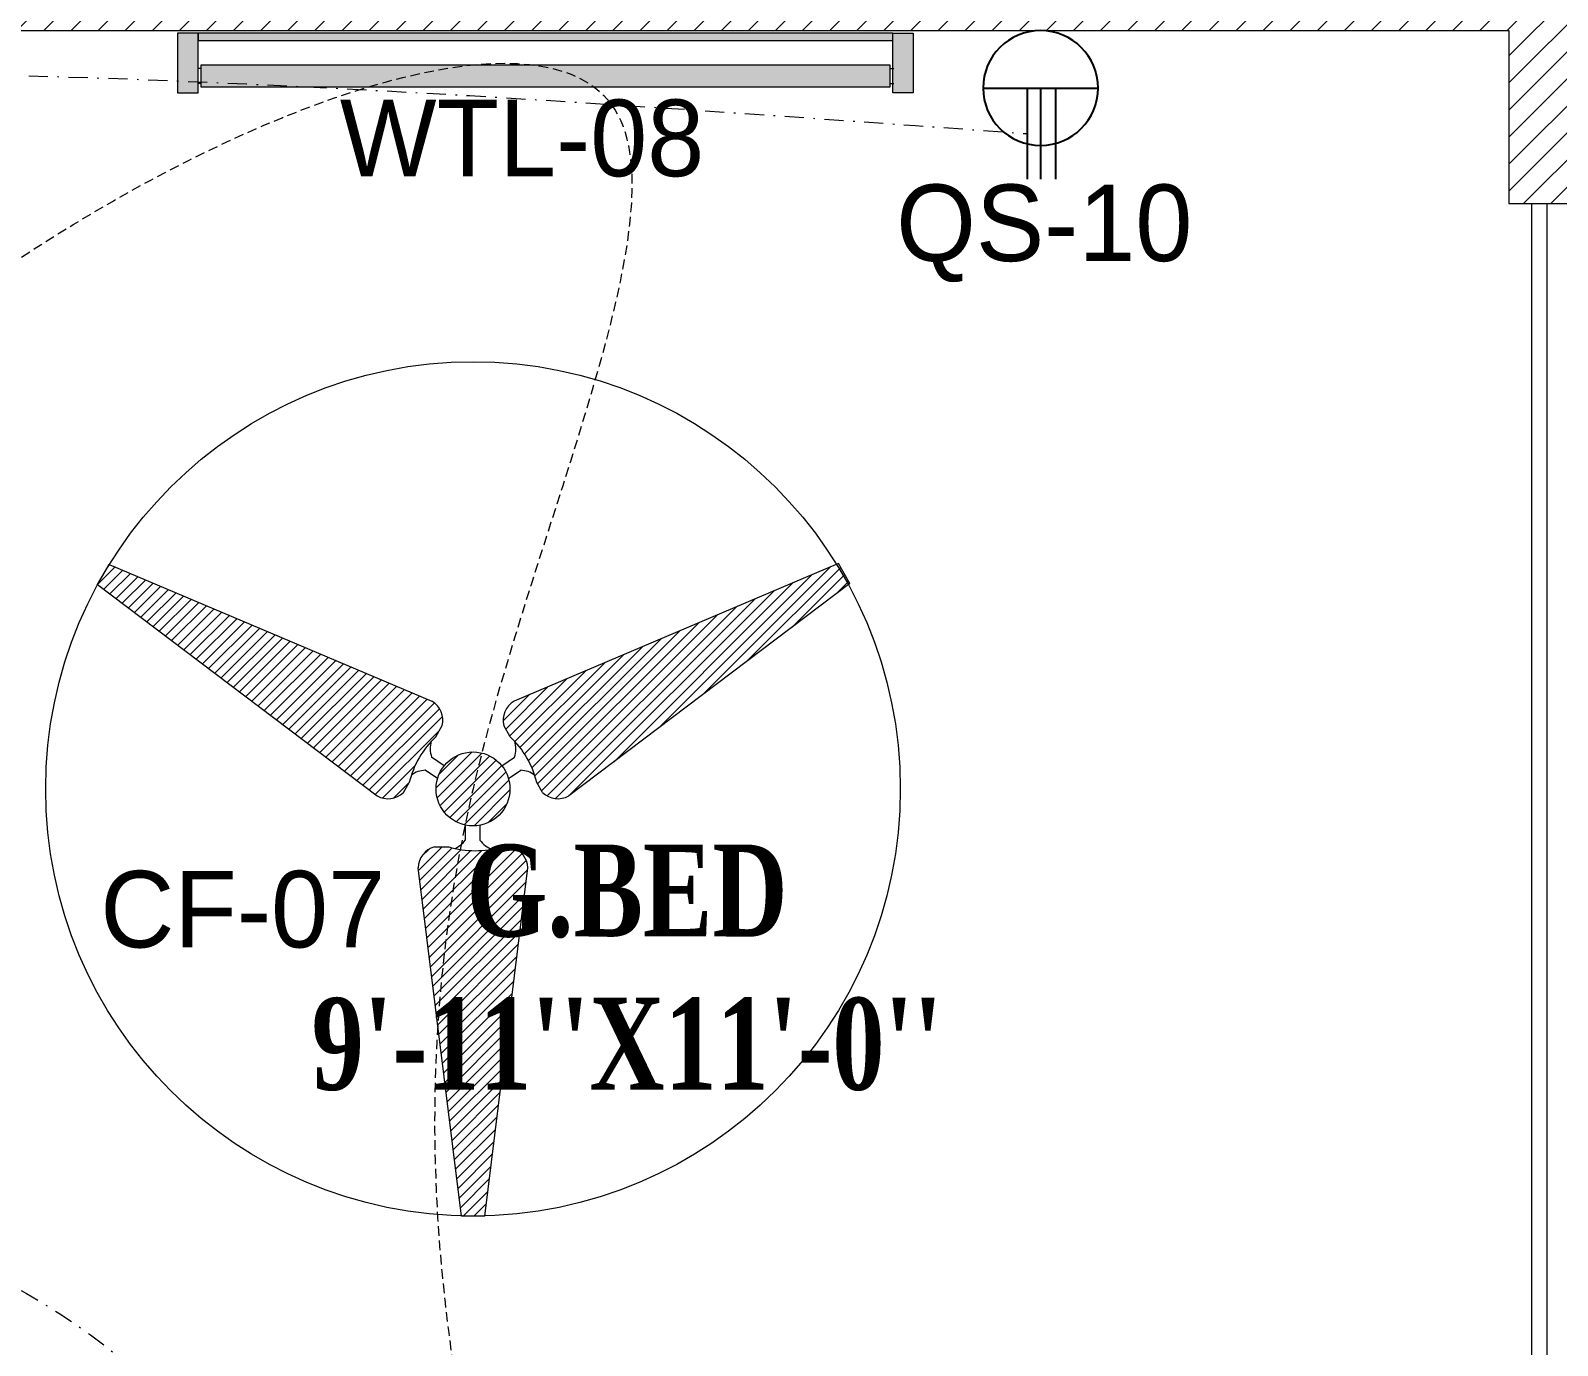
# Model space of a CAD drawing. Header units: inches. Extents: x 109699 to 44449955, y -10987 to 15824140.
# Drawn here: x 196584.7 to 196684.4, y -3849.7 to -3763.8 of the extents above; entities that cross this region are included whole.
import ezdxf

# ---------------------------------------------------------------- set-up
doc = ezdxf.new("R2010")
doc.units = ezdxf.units.IN
doc.header["$LTSCALE"] = 5
doc.header["$MEASUREMENT"] = 0
for name, pattern in [('DASHDOT', [1, 0.5, -0.25, 0, -0.25]), ('DASHED2', [0.375, 0.25, -0.125]), ('HIDDEN', [0.375, 0.25, -0.125])]:
    doc.linetypes.add(name, pattern=pattern)
doc.layers.get('0').update_dxf_attribs({"color": 123})
for name, color, linetype, lineweight in [('AC In', 244, 'DASHED2', 30), ('door', 8, 'Continuous', 9), ('E-CF-Ceiling-Fan', 30, 'Continuous', 13), ('E-Con-Point', 5, 'DASHED2', 13), ('E-QS-Socket-15A', 1, 'Continuous', 9), ('E-WTL-Wall-Tube-Light', 6, 'Continuous', 15), ('glass', 140, 'Continuous', 18), ('ha', 252, 'Continuous', 5), ('SB', 1, 'DASHDOT', 20), ('WALL-1', 8, 'Continuous', 9)]:
    doc.layers.add(name, color=color, linetype=linetype, lineweight=lineweight)
doc.layers.add('FURNITUR', color=7, linetype='Continuous', lineweight=5, true_color=0xe8e8e8)
doc.layers.add('T', color=8, linetype='Continuous')
doc.styles.get("Standard").update_dxf_attribs({"font": 'times.ttf'})
doc.styles.add('style2', font='ARIALN.TTF', dxfattribs={"width": 0.75, "height": 3})

# ---------------------------------------------------------------- blocks, each defined once
blk = doc.blocks.new('Door-40')
at = {"layer": 'door', "ltscale": 0.5}
for p, q in [((0, 40), (5, 40)), ((0, 40), (0, 37.75)), ((5, 40), (5, 38.24999999999636)), ((3.75, 38.24999999999636), (3.75, 37.75000000000364)), ((3.75, 38.24999999999636), (5, 38.24999999999636)), ((0, 37.75), (3.75, 37.75000000000364)), ((0, 0), (0, 2.25)), ((0, 2.25), (3.75, 2.249999999996362)), ((3.75, 1.750000000003638), (3.75, 2.249999999996362)), ((5.135000000002037, 2.913192669428099), (5.145000000004075, 2.913192669428099)), ((5.135000000002037, 1.885000000002037), (5.135000000002037, 2.913192669428099)), ((3.75, 1.750000000003638), (5, 1.750000000003638)), ((4.010000000002037, 1.760000000002037), (4.010000000002037, 1.75)), ((5.010000000002037, 1.760000000002037), (4.010000000002037, 1.760000000002037)), ((5, 1.750000000003638), (5.010400642058812, 1.750000000007276)), ((5, 0), (5, 1.750000000003638)), ((5.145000000004075, 1.895000000000437), (5.145000000004075, 1.884599357945262)), ((0, 0), (5, 0)), ((0, 0), (5, 0))]:
    blk.add_line(p, q, dxfattribs=at)
blk.add_lwpolyline([(41.625, 3.145000000000437), (5.145000000004075, 3.145000000000437), (5.145000000004075, 1.895000000000437), (41.625, 1.895000000000437)], close=True, dxfattribs=at)
blk.add_circle((5.135000000002037, 1.760000000002037), 0.1249999999999983, dxfattribs=at)
at = {"layer": 'door', "linetype": 'HIDDEN', "ltscale": 0.5}
blk.add_arc((5.156161382139544, 1.755015969829401), 36.49531813451388, 2.182731632980644, 90.24516611661387, dxfattribs=at)
blk = doc.blocks.new('1')
at = {"layer": 'E-CF-Ceiling-Fan', "linetype": 'ByBlock', "ltscale": 0.5}
h = blk.add_hatch(dxfattribs=at)
h.set_pattern_fill('ANSI31', color=256, scale=10)
h.set_pattern_definition([(45, (0, 0), (-0.8838834764831843, 0.8838834764831844), [])])
edge = h.paths.add_edge_path()
edge.add_line((209066.544903523, -13067.11685315647), (209064.6438415694, -13070.41407147769))
edge.add_line((209064.6438415694, -13070.41407147769), (209110.249472843, -13104.88204089217))
edge.add_ellipse((209112.0161950886, -13101.65334947437), major_axis=(2.602475337466696, 2.602475337466696), ratio=0.9999999999999906, start_angle=196.3127629962977, end_angle=268.2872464290007)
edge.add_line((209114.5397230216, -13104.33244681023), (209115.4849750511, -13102.69748638713))
edge.add_ellipse((209130.2442591997, -13106.24386666673), major_axis=(10.7334356491749, 10.7334356491749), ratio=0.9999999999981393, start_angle=88.44228272541869, end_angle=121.48902709430789, ccw=False)
edge.add_line((209119.806567247, -13095.22262044099), (209120.8528262952, -13093.41295266685))
edge.add_ellipse((209117.2719126632, -13092.56276837834), major_axis=(2.602475337466932, 2.602475337466932), ratio=0.9999999999995292, start_angle=301.6440633906456, end_angle=373.6185468234727)
edge.add_line((209119.1884486464, -13089.4206917419), (209066.544903523, -13067.11685315647))
edge = h.paths.add_edge_path()
edge.add_ellipse((209131.089283705, -13116.74145270932), major_axis=(2.633110768784475, 2.633110768784475), ratio=0.9999999999997597, start_angle=316.8297377331859, end_angle=387.8389618723904)
edge.add_line((209132.1880164829, -13113.18345735742), (209130.5488454061, -13113.22495130345))
edge.add_ellipse((209126.3035237661, -13098.2962790596), major_axis=(-10.97469841933177, 10.97469841933177), ratio=0.9999999999999191, start_angle=145.1951729281282, end_angle=150.8743574177565, ccw=False)
edge.add_ellipse((209126.3035237661, -13098.2962790596), major_axis=(-10.97469841933177, 10.97469841933177), ratio=0.9999999999999191, start_angle=122.4336804261327, end_angle=145.1951729281282, ccw=False)
edge.add_ellipse((209126.3035237661, -13098.2962790596), major_axis=(-10.97469841933177, 10.97469841933177), ratio=0.9999999999999191, start_angle=118.5749297277244, end_angle=122.4336804261327, ccw=False)
edge.add_line((209121.9149097344, -13113.18345735741), (209119.5749032555, -13113.18345735741))
edge.add_ellipse((209120.6314155011, -13116.70924926331), major_axis=(2.602635845509655, 2.602635845509654), ratio=0.9999999999987026, start_angle=61.6809744807266, end_angle=133.6503259141647)
edge.add_line((209116.9517537436, -13116.62255417043), (209123.9933819142, -13173.42733947012))
edge.add_line((209123.9933819142, -13173.42733947012), (209127.784032512, -13173.43690240765))
edge.add_line((209127.784032512, -13173.43690240765), (209134.8111659948, -13116.62255417052))
h.paths.add_polyline_path([(209119.8508739552, -13103.74154532349, 1), (209131.9120457831, -13103.74154532349, 1)])
edge = h.paths.add_edge_path()
edge.add_line((209187.3717421067, -13070.20410122277), (209185.4890127634, -13066.97304093389))
edge.add_line((209185.4890127634, -13066.97304093389), (209132.574471092, -13089.4206917419))
edge.add_ellipse((209134.4910070752, -13092.56276837834), major_axis=(-2.602475337469112, 2.602475337469112), ratio=0.9999999999994945, start_angle=-13.61854682341294, end_angle=58.35593660933898)
edge.add_line((209130.9100934432, -13093.41295266685), (209131.9563524914, -13095.22262044099))
edge.add_ellipse((209121.5186605386, -13106.24386666673), major_axis=(10.73343564915542, 10.73343564915542), ratio=0.999999999999095, start_angle=328.5109729056215, end_angle=361.55771727458557, ccw=False)
edge.add_line((209136.2779446873, -13102.69748638713), (209137.2231967167, -13104.33244681019))
edge.add_ellipse((209139.7467246498, -13101.65334947437), major_axis=(-2.602475337469201, 2.602475337469201), ratio=0.9999999999990601, start_angle=91.71275357099776, end_angle=163.2982999863874)
edge.add_line((209141.4914892536, -13104.89395933078), (209187.3717421067, -13070.20410122277))
at = {"layer": 'E-CF-Ceiling-Fan', "ltscale": 10}
for p, q in [((209064.6438415694, -13070.41407147769), (209066.544903523, -13067.11685315647)), ((209066.544903523, -13067.11685315647), (209119.1884486464, -13089.42069174189)), ((209185.4947354289, -13066.97061323832), (209132.574471092, -13089.42069174189)), ((209187.3717421067, -13070.20410122277), (209185.4890127634, -13066.97304093388)), ((209064.6438415694, -13070.41407147769), (209110.249472843, -13104.88204089212)), ((209187.3717421067, -13070.20410122277), (209141.4914892536, -13104.8939593308)), ((209119.8065672471, -13095.2226204409), (209120.8528262952, -13093.41295266684)), ((209131.9563524913, -13095.2226204409), (209130.9100934432, -13093.41295266684)), ((209120.0894197592, -13102.06218894969), (209118.0923406337, -13100.70875594979)), ((209121.1873655701, -13099.95559165538), (209119.1343670181, -13098.56426171081)), ((209130.5755541683, -13099.95559165538), (209132.6285527202, -13098.56426171081)), ((209131.6734999792, -13102.06218894969), (209133.6705791047, -13100.70875594979)), ((209114.5397230216, -13104.33244681025), (209115.484975051, -13102.69748638717)), ((209137.2231967167, -13104.33244681025), (209136.2779446873, -13102.69748638717)), ((209124.6292368371, -13109.64068966342), (209124.6292368371, -13112.08558296959)), ((209126.9897148455, -13109.6694233058), (209126.9897148455, -13112.08558296959)), ((209119.5749032554, -13113.18345735741), (209121.9149097344, -13113.18345735741)), ((209130.5488454059, -13113.22495130345), (209132.1880164829, -13113.18345735741)), ((209123.9933819142, -13173.42733947012), (209116.9517537436, -13116.62255417042)), ((209127.784032512, -13173.43690240765), (209134.8111659948, -13116.62255417039)), ((209127.784032512, -13173.43690240765), (209123.9933819142, -13173.42733947012))]:
    blk.add_line(p, q, dxfattribs=at)
for radius in [69.69809221428028, 6.030585913961706]:
    blk.add_circle((209125.8814598692, -13103.74154532349), radius, dxfattribs=at)
for centre, major_axis, ratio, start_param, end_param in [((209117.2719126632, -13092.56276837834), (2.602475337466931, 2.602475337466931), 0.9999999999995293, 5.264682075261256, 6.520873788586199), ((209134.4910070752, -13092.56276837834), (-2.602475337469112, 2.602475337469112), 0.9999999999994945, -0.2376884814055706, 1.018503231918061), ((209130.2442591997, -13106.24386666673), (10.7334356491749, 10.7334356491749), 0.9999999999981393, 1.543609031538261, 2.120383527840273), ((209121.5186605386, -13106.24386666673), (10.73343564915542, 10.73343564915542), 0.999999999999095, 5.733598106132978, 6.310372602436297), ((209122.7572162564, -13097.18760929776), (-2.740456939066795, 2.740456939066795), 0.9999999999999716, 0.4622372466417044, 1.148537865656782), ((209129.0057034835, -13097.18760929378), (-2.740456939069299, 2.740456939069299), 0.9999999999990347, 3.56385111362636, 4.25015173105463), ((209118.1560665238, -13104.58382336606), (2.740456939070688, 2.740456939070688), 0.9999999999982624, 0.801841786050358, 1.428905426830904), ((209133.6068532084, -13104.58382336598), (-2.740456939075534, 2.740456939075535), 0.999999999998016, -1.428905429243861, -0.8018417876198008), ((209112.0161950886, -13101.65334947437), (2.602475337466696, 2.602475337466696), 0.9999999999999905, 3.426304077972683, 4.682495791295461), ((209139.7467246498, -13101.65334947437), (-2.602475337469201, 2.602475337469201), 0.9999999999990602, 1.600689515884098, 2.85688122920773), ((209120.6314155011, -13116.70924926331), (2.602635845509655, 2.602635845509654), 0.9999999999987026, 1.076536090527279, 2.332638233565674), ((209126.3035237661, -13098.2962790596), (-10.97469841933177, 10.97469841933177), 0.999999999999919, 2.069522934069694, 2.63325429377058), ((209121.4571744064, -13109.85887499457), (-2.740456939059593, 2.740456939059593), 0.9999999999952948, 2.745104486731238, 3.314940694839574), ((209130.1617772753, -13109.85887499338), (2.740456939059473, 2.740456939059473), 0.9999999999984862, 2.968244612714574, 3.636223092052213), ((209131.089283705, -13116.74145270932), (2.633110768784475, 2.633110768784475), 0.9999999999997595, 5.52972209167421, 6.769066852189965)]:
    blk.add_ellipse(centre, major_axis=major_axis, ratio=ratio, start_param=start_param, end_param=end_param, dxfattribs=at)
blk = doc.blocks.new('A$C63C712C3')
at = {"linetype": 'ByBlock', "ltscale": 0.5}
h = blk.add_hatch(color=256, dxfattribs=at)
h.dxf.hatch_style = 1
h.paths.add_polyline_path([(35.45815903441689, 102.6004051111813), (7.051254215184599e-05, 102.6004051111813), (7.051254215184599e-05, -1.4210854715202e-14), (35.45815903441689, 0)])
h.paths.add_polyline_path([(1235.458159034402, 102.6004051111813), (35.45815903441689, 102.6004051111813), (35.45815903441689, 90.19858873463818), (1235.458159034402, 90.19858873463818)])
h.paths.add_polyline_path([(1270.916247556277, 102.6004051111813), (1235.458159034402, 102.6004051111813), (1235.458159034402, -1.4210854715202e-14), (1270.916247556277, 0)])
h = blk.add_hatch(color=256, dxfattribs=at)
h.dxf.hatch_style = 1
h.set_gradient(color1=(255, 255, 0), rotation=269, name='CYLINDER')
h.paths.add_polyline_path([(1230.609335631336, 47.55507706388016), (39.80634735536296, 47.55507706388016), (39.80634735536296, 10.14120857274975), (1230.609335631336, 10.14120857274975)])
at = {"ltscale": 2}
for p, q in [((39.80314903250837, 42.02165198561852), (33.8373914979602, 42.02165198561852)), ((1230.612533954176, 42.02165198561852), (1236.578291488724, 42.02165198561852)), ((39.80314903250837, 15.93327464433969), (33.8373914979602, 15.93327464433969)), ((1230.612533954176, 15.93327464433969), (1236.578291488724, 15.93327464433969))]:
    blk.add_line(p, q, dxfattribs=at)
for points in [[(35.45815903441689, 102.6004051111813), (7.051254215184599e-05, 102.6004051111813), (7.051254215184599e-05, 0), (35.45815903441689, 0)], [(35.45815903441689, 102.6004051111813), (1235.458159034402, 102.6004051111813), (1235.458159034402, 90.19858873463818), (35.45815903441689, 90.19858873463818)], [(1235.458159034402, 102.6004051111813), (1270.916247556277, 102.6004051111813), (1270.916247556277, 0), (1235.458159034402, 0)], [(39.80634735536296, 47.55507706388016), (1230.609335631336, 47.55507706388016), (1230.609335631336, 10.14120857274975), (39.80634735536296, 10.14120857274975)]]:
    blk.add_lwpolyline(points, close=True, dxfattribs=at)
blk = doc.blocks.new('A$C7D2A24B3')
at = {"lineweight": 25}
for p, q in [((9.859886922386067, 11.01563311865903), (9.859886922386067, 3.514223118658265)), ((9.859886922386067, 8.143706464579736), (15.8195753665932, 8.143706464579736)), ((9.859886922386067, 7.268951136147734), (15.8195753665932, 7.268951136147734)), ((9.859886922386067, 6.288951136148171), (15.8195753665932, 6.288951136148171))]:
    blk.add_line(p, q, dxfattribs=at)
blk.add_circle((9.85988692238243, 7.264928118658645), 3.750704999999999, dxfattribs=at)

msp = doc.modelspace()

# ---------------------------------------------------------------- hatches: boundary and pattern name
at = {"layer": 'ha'}
h = msp.add_hatch(dxfattribs=at)
h.set_pattern_fill('ANSI31', scale=10, angle=-7.63333123551244e-14, style=0)
h.set_pattern_definition([(44.99999999999989, (142732.3835256985, 2531118.532197352), (-0.8838834764831833, 0.8838834764831855), [])])
h.paths.add_polyline_path([(196721.1912594374, -3758.839964344659), (196669.0183648828, -3758.839964344659), (196669.0183648828, -3744.923741294564), (196664.0183648828, -3744.923741294564), (196664.0183648828, -3758.839964344659), (196532.0191680452, -3758.839964344659), (196532.0191680452, -3675.007518244003), (196527.0191680452, -3675.007518244003), (196527.0191680452, -3758.839964344659), (196295.8473409007, -3758.839964345125), (196295.8473409007, -3755.847763503929), (196290.8470773022, -3755.847763503929), (196290.8467237212, -3771.84035897118), (196295.8466929922, -3771.84035897118), (196295.8466929922, -3763.839732098886), (196544.6804083691, -3763.839732098886), (196544.6804083691, -3841.423217861475), (196549.67976046, -3841.423259611734), (196549.6804083691, -3763.839964345125), (196681.1912594375, -3763.839964344659), (196681.1912594375, -3773.522328721387), (196681.1912594375, -3775.131852819612), (196686.1912594375, -3775.131852819612), (196686.1914085268, -3768.839733289349), (196721.1912594374, -3768.840195399969)])

# ---------------------------------------------------------------- linework, layer by layer
at = {"layer": 'AC In', "ltscale": 4}
msp.add_spline([(196307.8297171502, -3767.217604157297, 1.34720101745143), (196470.8971407607, -3800.853481064452), (196568.8501602315, -4023.805578286749), (196723.72265625, -4081.58984375, 0.2632158499592581), (196738.9502727254, -4085.077353768883, 0.2636725316083707), (196747.53515625, -4085.418729287976, -0.02144757909902495), (196752.3494874279, -4077.035875046248, 0.2632158499592663)], degree=3, dxfattribs=at)
at = {"layer": 'E-Con-Point', "ltscale": 0.5}
for points in [[(196556.8884098899, -3834.214793386677, 0.5581817325667089), (196553.4309529367, -3823.053529050547, 0.9946472506889508), (196558.7998079278, -3802.65441490245, 1.257551479397208), (196622.8801114499, -3769.037178832736, 1.443341795824587), (196613.6066019247, -3813.334444626704, 0.9661369443860224), (196616.8240928779, -3873.304017781092, 0.3764601345587908)], [(196661.2878079165, -3878.546542216507, 0.9946472506889508), (196663.996153619, -3881.141277569637, 0.9946472506889508), (196674.0793724316, -3877.912568451891, 1.110405491695495), (196702.0141556327, -3821.384840211834, 0.0003100130140815532)]]:
    msp.add_spline(points, degree=3, dxfattribs=at)
at = {"layer": 'glass'}
for p, q in [((196682.6912594375, -3871.131852819612, 1.110405491695495), (196682.6912594375, -3775.131852819612, 1.110405491695495)), ((196683.6912594375, -3871.131852819612, 1.110405491695495), (196683.6912594375, -3775.131852819612, 1.110405491695495)), ((196683.6912594375, -3871.131852819612, 1.110405491695495), (196683.6912594375, -3775.131852819612, 1.110405491695495))]:
    msp.add_line(p, q, dxfattribs=at)
at = {"layer": 'SB', "ltscale": 0.5}
for points in [[(196315.0410609561, -3767.081084808197, 1.0094243402348), (196459.2684807247, -3774.947129970253, -0.3481271391936869), (196533.5178807381, -3767.590852082893, 1.0094243402348), (196649.7614356603, -3770.570696217662, 1.0094243402348)], [(196640.7254424056, -3983.209599387028, 0.1632158499592506), (196627.2402439248, -3927.034268555788), (196628.6359539453, -3903.701231471827, 0.1632158499592506), (196581.6241052147, -3907.841139857486), (196440.9475647301, -3809.238356223705, -0.04026317985090747), (196308.4503823738, -3766.596938933787, 1.357551479428487)], [(196748.9860880825, -4166.867919371018, -0.02144757909902495), (196657.1113423192, -4070.37084475112), (196494.419021477, -3990.469826841244, -0.2286854745941795), (196458.9000402839, -3808.614921242366), (196307.2806941518, -3767.197737286692, 1.351851322454579)], [(196631.1523197009, -4185.08309300102), (196629.4887915439, -4143.988357867405), (196617.3799730923, -4108.43851264269), (196631.9452048061, -4040.216177589971, 0.291434139944613), (196566.3188842582, -3991.310222487253), (196496.9176449129, -3839.400688226473, -0.06870740550734084), (196315.0410609562, -3767.080902115922, 1.357551479428487)], [(196621.2431236632, -4183.47382998071, 0.1914343817397253), (196626.703125, -4092.49609375), (196571.5234375, -4009.84765625), (196521.71484375, -3870.19921875), (196487.4609375, -3807.83984375), (196315.0410609562, -3767.080902115922, 1.357551479428392)], [(196556.8915550143, -3837.785699332982, 0.5581817325654399), (196592.6417970627, -3852.262353662194), (196616.8240928779, -3873.304017781092, 0.3764601345587908), (196643.3083646064, -3859.865964160286, 0.3759845296480276), (196674.0910482184, -3875.228003483483, 1.110405491695495)]]:
    msp.add_spline(points, degree=3, dxfattribs=at)
at = {"layer": 'WALL-1', "elevation": 1.257551479397208}
msp.add_lwpolyline([(196290.8470773022, -3755.847763503929), (196290.8467237212, -3771.84035897118), (196295.8466929922, -3771.84035897118), (196295.8466929922, -3763.839732098886), (196544.6804083691, -3763.839964345125), (196544.6804083691, -3841.423217861475), (196549.6797604603, -3841.423217861475), (196549.6804083691, -3763.839964345125), (196681.1912594375, -3763.839964344659), (196681.1912594375, -3775.131852819612), (196686.1912594375, -3775.131852819612), (196686.1912594375, -3768.839733288418), (196721.1912594375, -3768.8401954009)], dxfattribs=at)

# ---------------------------------------------------------------- block references
at = {"layer": 'door'}
msp.add_blockref('Door-40', (196544.6797604603, -3881.423217861475, 0.558181732566716), dxfattribs=at)
at = {"layer": 'E-QS-Socket-15A', "xscale": -1, "rotation": 89.99999730209817}
msp.add_blockref('A$C7D2A24B3', (196657.9051427295, -3757.730782764362, 1.357551479428487), dxfattribs=at)
at = {"layer": 'E-WTL-Wall-Tube-Light', "xscale": -0.03776802766688649, "yscale": 0.03776802766688649, "zscale": 0.03776802766688649}
msp.add_blockref('A$C63C712C3', (196642.332878167, -3767.897492345711, 1.443341795824587), dxfattribs=at)
at = {"layer": 'FURNITUR', "xscale": 0.4, "yscale": 0.4, "zscale": 0.4}
msp.add_blockref('1', (112963.254017977, 1428.162173502691, 0.9661369443860224), dxfattribs=at)

# ---------------------------------------------------------------- texts
at = {"layer": 'E-CF-Ceiling-Fan', "color": 1, "insert": (196589.2907601664, -3818.680803703835, 0.9661369443860224), "char_height": 5, "width": 24.08470202641911, "attachment_point": 1}
msp.add_mtext('{\\fCentury Gothic|b0|i0|c0|p34;\\C256;CF-07}', dxfattribs=at)
at = {"layer": 'E-QS-Socket-15A', "color": 1, "insert": (196641.2171926511, -3780.26273203485, 1.357551479428487), "char_height": 5, "width": 24.08470202641911, "attachment_point": 7}
msp.add_mtext('{\\fCentury Gothic|b0|i0|c0|p34;\\C256;QS-10}', dxfattribs=at)
at = {"layer": 'E-WTL-Wall-Tube-Light', "color": 1, "insert": (196604.9163929097, -3773.419666861269, 1.148252958648335), "char_height": 5, "width": 24.08470202641911, "attachment_point": 7}
msp.add_mtext('{\\fCentury Gothic|b0|i0|c0|p34;\\C256;WTL-08}', dxfattribs=at)
at = {"layer": 'T', "lineweight": 35, "insert": (196623.6541298077, -3833.0572940931, 0.0857903163960998), "char_height": 6, "width": 44.92537410357909, "attachment_point": 8, "style": 'style2'}
msp.add_mtext("{\\fRomantic|b1|i0|c2|p2;G.BED\\P9'-11''X11'-0''}", dxfattribs=at)

doc.saveas('drawing.dxf')
